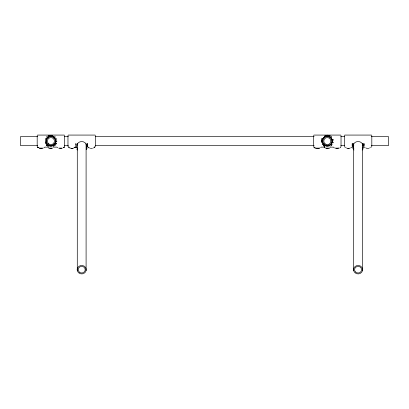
<?xml version="1.0" encoding="UTF-8"?>
<svg xmlns="http://www.w3.org/2000/svg" width="409" height="409" viewBox="0 0 409 409"><rect width="100%" height="100%" fill="white"/><g stroke="black" fill="none" stroke-linecap="round" stroke-linejoin="round"><path stroke-width="0.61" d="M87.388 144.914L87.546 143.671L87.444 147.153M363.949 145.952L363.954 143.671L363.8 144.914M77.281 143.477L77.286 270.63M86.094 270.63A4.519 4.243 0 0 0 80.358 265.625A4.519 4.243 0 0 0 78.615 272.798A4.519 4.243 0 0 0 86.094 270.63L86.094 143.477M87.541 146.35L87.546 143.671M353.693 143.477L353.693 270.63M362.502 270.63A4.519 4.243 0 0 0 356.766 265.625A4.519 4.243 0 0 0 355.027 272.798A4.519 4.243 0 0 0 362.502 270.63L362.502 143.477M363.949 146.35L363.954 143.671M56.754 141.33L56.754 140.9M56.749 141.458L56.759 141.033M53.579 147.066L53.62 146.739M329.986 147.066L330.027 146.739M321.551 140.052L321.556 142.184M321.607 139.776L321.571 142.266M67.971 135.517L68.303 135.072L95.072 135.072L95.409 135.517M94.004 147.664L94.407 147.189C93.503 147.726 95.599 146.703 94.3 147.168L95.409 146.744M344.378 135.517L344.71 135.072L371.484 135.072L371.817 135.517M370.549 147.429L371.817 146.744M333.064 142.184L332.844 143.012L333.044 142.286M363.013 143.728L362.2 145.215M45.353 139.218L45.506 138.82M321.765 139.218L322.098 138.431M56.278 143.411L56.437 143.012L56.171 143.646M45.399 139.086L45.532 138.763M321.811 139.086L322.072 138.472M363.478 148.309L363.632 147.93M87.066 148.309L86.197 149.648M55.777 144.341L55.982 144.004M74.566 147.705L75.338 147.051L74.709 147.444L74.919 147.168L76.258 147.117M86.054 144.919L86.284 144.566M55.644 144.525L55.885 144.172M53.737 146.437L53.922 146.166M43.937 147.751L44.878 147.133L48.753 147.117M362.947 149.219L362.221 150.047M331.791 144.868L332.057 144.525M331.73 144.934L331.965 144.648M63.436 147.618L64.622 146.719M55.164 145.113L54.663 145.584M331.571 145.113L331.239 145.435L331.505 145.185M46.984 136.739L46.677 137.041L47.061 136.678M54.786 145.481L55.097 145.185M351.121 147.444L352.67 147.117M320.595 147.455L321.29 147.133L325.165 147.117M340.395 147.194C339.997 147.26 339.741 147.889 341.029 146.719M324.68 135.865L324.823 135.793M48.41 135.793L48.032 135.993L48.482 135.762M49.019 136.442L46.8 138.201L45.92 140.481A3.563 2.52 -90 0 0 45.92 141.703L47.03 144.29L49.274 145.844M52.664 145.793L54.688 144.392L55.885 141.708A3.563 2.52 90 0 0 55.885 140.486L54.775 137.899L52.853 136.468M325.426 136.442L323.207 138.201L322.328 140.481A3.563 2.52 -90 0 0 322.328 141.703C322.573 143.963 324.521 145.875 326.781 146.085A1.876 0.68 0 0 0 327.936 146.069L329.317 145.696L329.071 145.793M329.194 145.747L331.413 143.988L332.292 141.708A3.563 2.52 90 0 0 332.292 140.486L331.183 137.899L329.26 136.468M52.802 145.742L51.534 146.074A1.876 0.68 0 0 1 50.373 146.085L48.932 145.711M48.405 135.793L48.661 135.686M329.158 135.532L327.312 135.241L325.579 135.497L328.928 135.466L327.527 135.241M50.046 135.302L49.213 135.486L52.516 135.466L49.167 135.497L50.45 135.256M326.438 135.302L325.636 135.486L326.883 135.256M71.417 148.36L72.577 148.355M347.829 148.36L348.989 148.355M37.705 136.647L20.45 136.647L20.45 145.543L37.705 145.543M47.93 136.647L53.681 136.647M64.545 136.647L68.38 136.647M95.22 136.647L314.168 136.647M324.337 136.647L330.063 136.647M340.871 136.647L344.685 136.647M371.382 136.647L388.55 136.647L388.55 145.543L371.382 145.543M48.896 145.108L50.031 145.108M51.774 145.108L52.909 145.108M325.303 145.108L326.648 145.108M328.182 145.108L329.322 145.108M64.545 145.543L68.38 145.543M95.22 145.543L314.168 145.543M340.871 145.543L344.685 145.543M53.661 147.117L56.923 147.133L57.751 147.593M330.073 147.117L333.555 147.158L334.368 147.92M363.371 147.117L364.94 147.276M39.484 148.124L39.192 148.124L43.15 148.124M49.187 148.124L48.896 148.124L52.664 148.124M58.681 148.124L62.367 148.124M315.891 148.124L315.6 148.124L319.613 148.124L319.322 148.124M325.385 148.124L329.317 148.124L329.025 148.124M335.089 148.124L339.025 148.124L338.729 148.124M40.036 148.457L42.357 148.457M49.898 148.457L51.907 148.457M59.602 148.457L61.611 148.457M316.448 148.457L318.764 148.457M326.305 148.457L328.315 148.457M336.014 148.457L338.018 148.457M88.237 147.117L87.95 147.102L89.009 147.946M327.312 135.241L329.005 135.486M50.9 135.241L52.592 135.486M51.156 135.246L52.751 135.532M330.186 135.993L329.802 135.793L330.278 136.049M345.646 147.429L344.378 146.744M69.602 147.946L68.676 147.076L69.075 147.168L67.971 146.744M323.626 145.645L324.107 145.998L323.759 145.752M47.219 145.645L47.7 145.998M323.943 145.885L324.184 146.054L323.529 145.584M54.714 136.647L55.143 137.061M46.759 145.236L47.061 145.517M331.27 136.78L331.556 137.061M46.708 145.185L47.02 145.481M46.514 145.001L47.122 145.584L46.907 145.379M331.229 136.739L331.535 137.041M54.816 136.739L55.128 137.041M353.974 150.047L353.248 149.219M77.567 150.047L76.841 149.219M38.369 147.618L37.183 146.719M46.156 144.525L46.421 144.868M353.867 145.077L353.279 144.065M77.459 145.077L76.872 144.065M324.291 146.166L324.634 147.787M47.879 146.166L48.068 146.437M322.328 144.172L322.568 144.525L322.297 144.121M314.956 147.92L313.591 146.719M352.563 147.93L352.722 148.309M56.299 138.82L56.452 139.218M56.309 138.85L56.447 139.213M76.156 147.93L75.936 147.153M45.261 142.669L45.527 143.421L45.241 142.603M332.854 139.213L333.105 140.246M332.86 139.218L333.074 140.052M352.359 144.776L352.241 143.625L352.246 146.35L352.241 143.625M48.185 146.739L48.226 147.066M75.88 144.413L75.834 143.625L75.839 146.35M371.817 136.074L371.817 146.115M344.378 136.074L344.378 146.115M341.029 135.471L340.697 135.072L313.928 135.072L313.591 135.471M341.029 136.074L341.029 146.115M313.591 136.074L313.591 146.115M95.409 136.074L95.409 146.115M67.971 136.074L67.971 146.115M64.622 135.471L64.29 135.072L37.516 135.072L37.183 135.471M64.622 136.074L64.622 146.115M37.183 136.074L37.183 146.115M350.319 147.889A2.009 0.685 0 0 1 349.782 148.196M349.358 148.303A2.009 0.685 0 0 1 347.348 148.283M346.939 148.17A2.009 0.685 0 0 1 346.443 147.859M353.887 148.81A5.02 4.719 0 0 1 354.818 142.675A5.02 4.719 0 0 1 361.408 142.7A5.02 4.719 0 0 1 362.287 148.84M369.731 147.889A2.009 0.685 0 0 1 369.516 148.058M368.765 148.303A2.009 0.685 0 0 1 366.755 148.283M366.352 148.17A2.009 0.685 0 0 1 365.851 147.859M362.604 143.462A4.519 4.243 0 0 1 362.502 144.73M73.911 147.889A2.009 0.685 0 0 1 73.369 148.196M72.945 148.303A2.009 0.685 0 0 1 70.941 148.283M70.532 148.17A2.009 0.685 0 0 1 70.031 147.859M77.475 148.81A5.02 4.719 0 0 1 81.294 141.545A5.02 4.719 0 0 1 86.279 148.155M93.318 147.889A2.009 0.685 0 0 1 93.109 148.058M92.357 148.303A2.009 0.685 0 0 1 90.348 148.283M89.632 148.027A2.009 0.685 0 0 1 89.443 147.859M63.553 147.485L64.325 147.117L63.553 147.485M333.335 147.133L333.335 147.133M56.923 147.133L56.923 147.133M314.056 147.148L314.966 147.92L314.056 147.148M37.648 147.148L38.38 147.613L37.648 147.148M355.707 272.103A3.512 3.303 0 0 0 361.525 270.421A3.512 3.303 0 0 0 357.062 266.53A3.512 3.303 0 0 0 355.707 272.103M324.434 145.21A5.02 5.02 0 0 0 332.312 141.529A5.02 5.02 0 0 0 325.186 136.545A5.02 5.02 0 0 0 324.434 145.21M324.24 144.408A4.519 4.519 0 0 0 331.714 142.102A4.519 4.519 0 0 0 325.978 136.78A4.519 4.519 0 0 0 324.24 144.408M324.92 143.671A3.512 3.512 0 0 0 330.738 141.877A3.512 3.512 0 0 0 326.275 137.736A3.512 3.512 0 0 0 324.92 143.671M48.027 145.21A5.02 5.02 0 0 0 55.9 141.529A5.02 5.02 0 0 0 48.778 136.545A5.02 5.02 0 0 0 48.027 145.21M79.3 272.103A3.512 3.303 0 0 0 85.113 270.421A3.512 3.303 0 0 0 80.655 266.53A3.512 3.303 0 0 0 79.3 272.103M47.827 144.408A4.519 4.519 0 0 0 55.307 142.102A4.519 4.519 0 0 0 49.571 136.78A4.519 4.519 0 0 0 47.827 144.408M48.513 143.671A3.512 3.512 0 0 0 54.325 141.877A3.512 3.512 0 0 0 49.867 137.736A3.512 3.512 0 0 0 48.513 143.671"/></g></svg>
